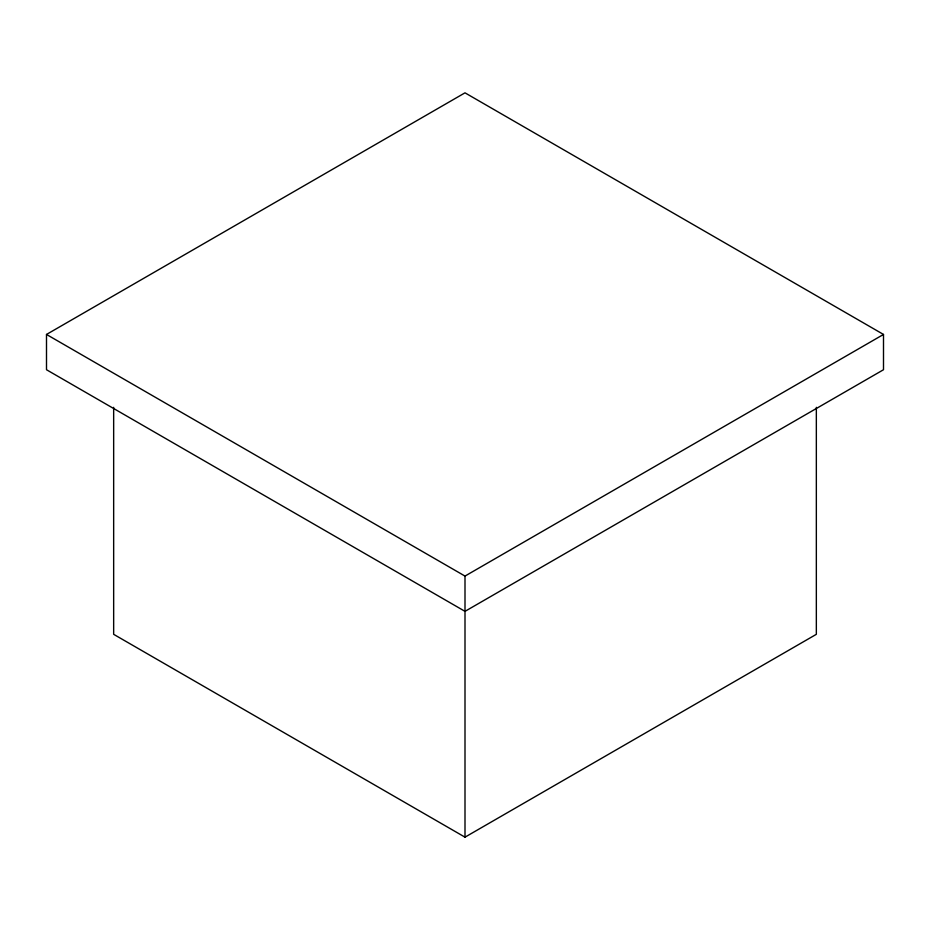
<?xml version="1.0" encoding="UTF-8"?>
<svg xmlns="http://www.w3.org/2000/svg" width="930" height="930" viewBox="0 0 930 930"><rect width="100%" height="100%" fill="white"/><g stroke="black" fill="none" stroke-linecap="round" stroke-linejoin="round"><path stroke-width="1.4" d="M46.5 334.451L465 92.837L883.5 334.451L883.5 369.733L465 611.347L46.5 369.733L46.5 334.451L465 576.077L883.5 334.451M113.658 407.328L113.658 634.318L465 837.163L816.342 634.318L816.342 407.328M465 576.077L465 837.163"/></g></svg>
